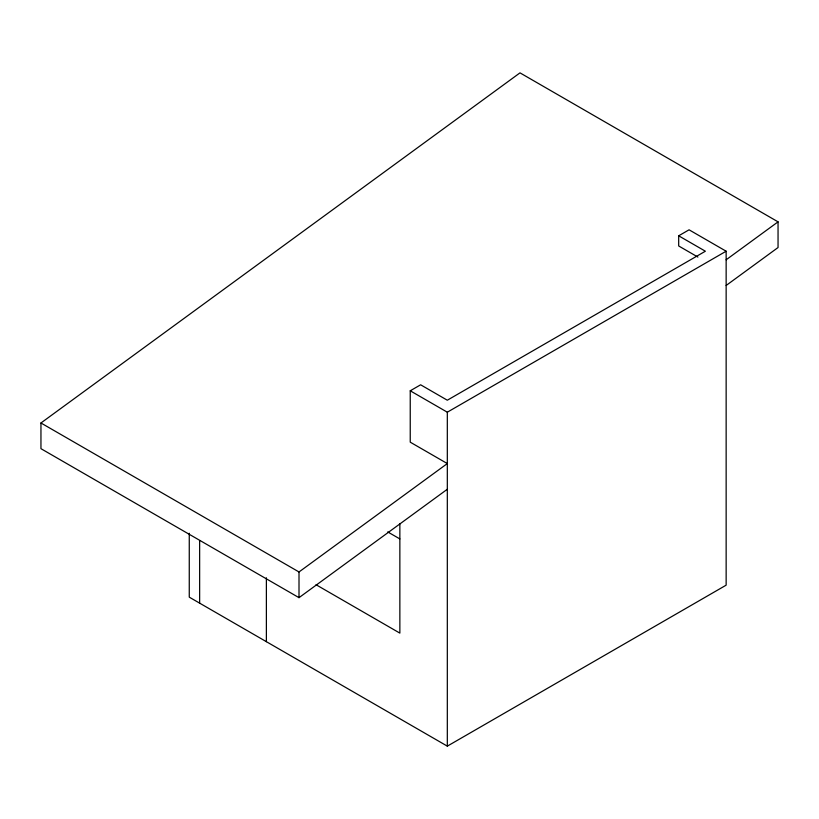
<?xml version="1.0" encoding="UTF-8"?>
<svg xmlns="http://www.w3.org/2000/svg" width="819" height="819" viewBox="0 0 819 819"><rect width="100%" height="100%" fill="white"/><g stroke="black" fill="none" stroke-linecap="round" stroke-linejoin="round"><path stroke-width="1.23" d="M447.317 489.26L299.007 597.665L40.95 448.669L40.95 422.983L519.993 72.86L778.05 221.847L778.05 247.533L726.146 285.473M299.007 597.665L299.007 571.969L447.317 463.574L410.237 442.168L410.237 390.796L420.628 384.797L447.317 400.215L705.374 251.218L678.685 235.811L678.685 245.966L697.901 257.064M726.146 259.787L778.05 221.847M678.685 235.811L689.066 229.811L726.146 251.218L726.146 585.165L447.317 746.14L189.261 597.153L189.261 533.251M410.237 390.796L447.317 412.203L726.146 251.218M387.725 531.92L399.856 538.922M40.95 422.983L299.007 571.969M316.021 584.715L399.856 633.118L399.856 523.699M447.317 412.203L447.317 746.14M266.38 577.784L266.38 641.676M199.641 540.663L199.641 603.153"/></g></svg>
